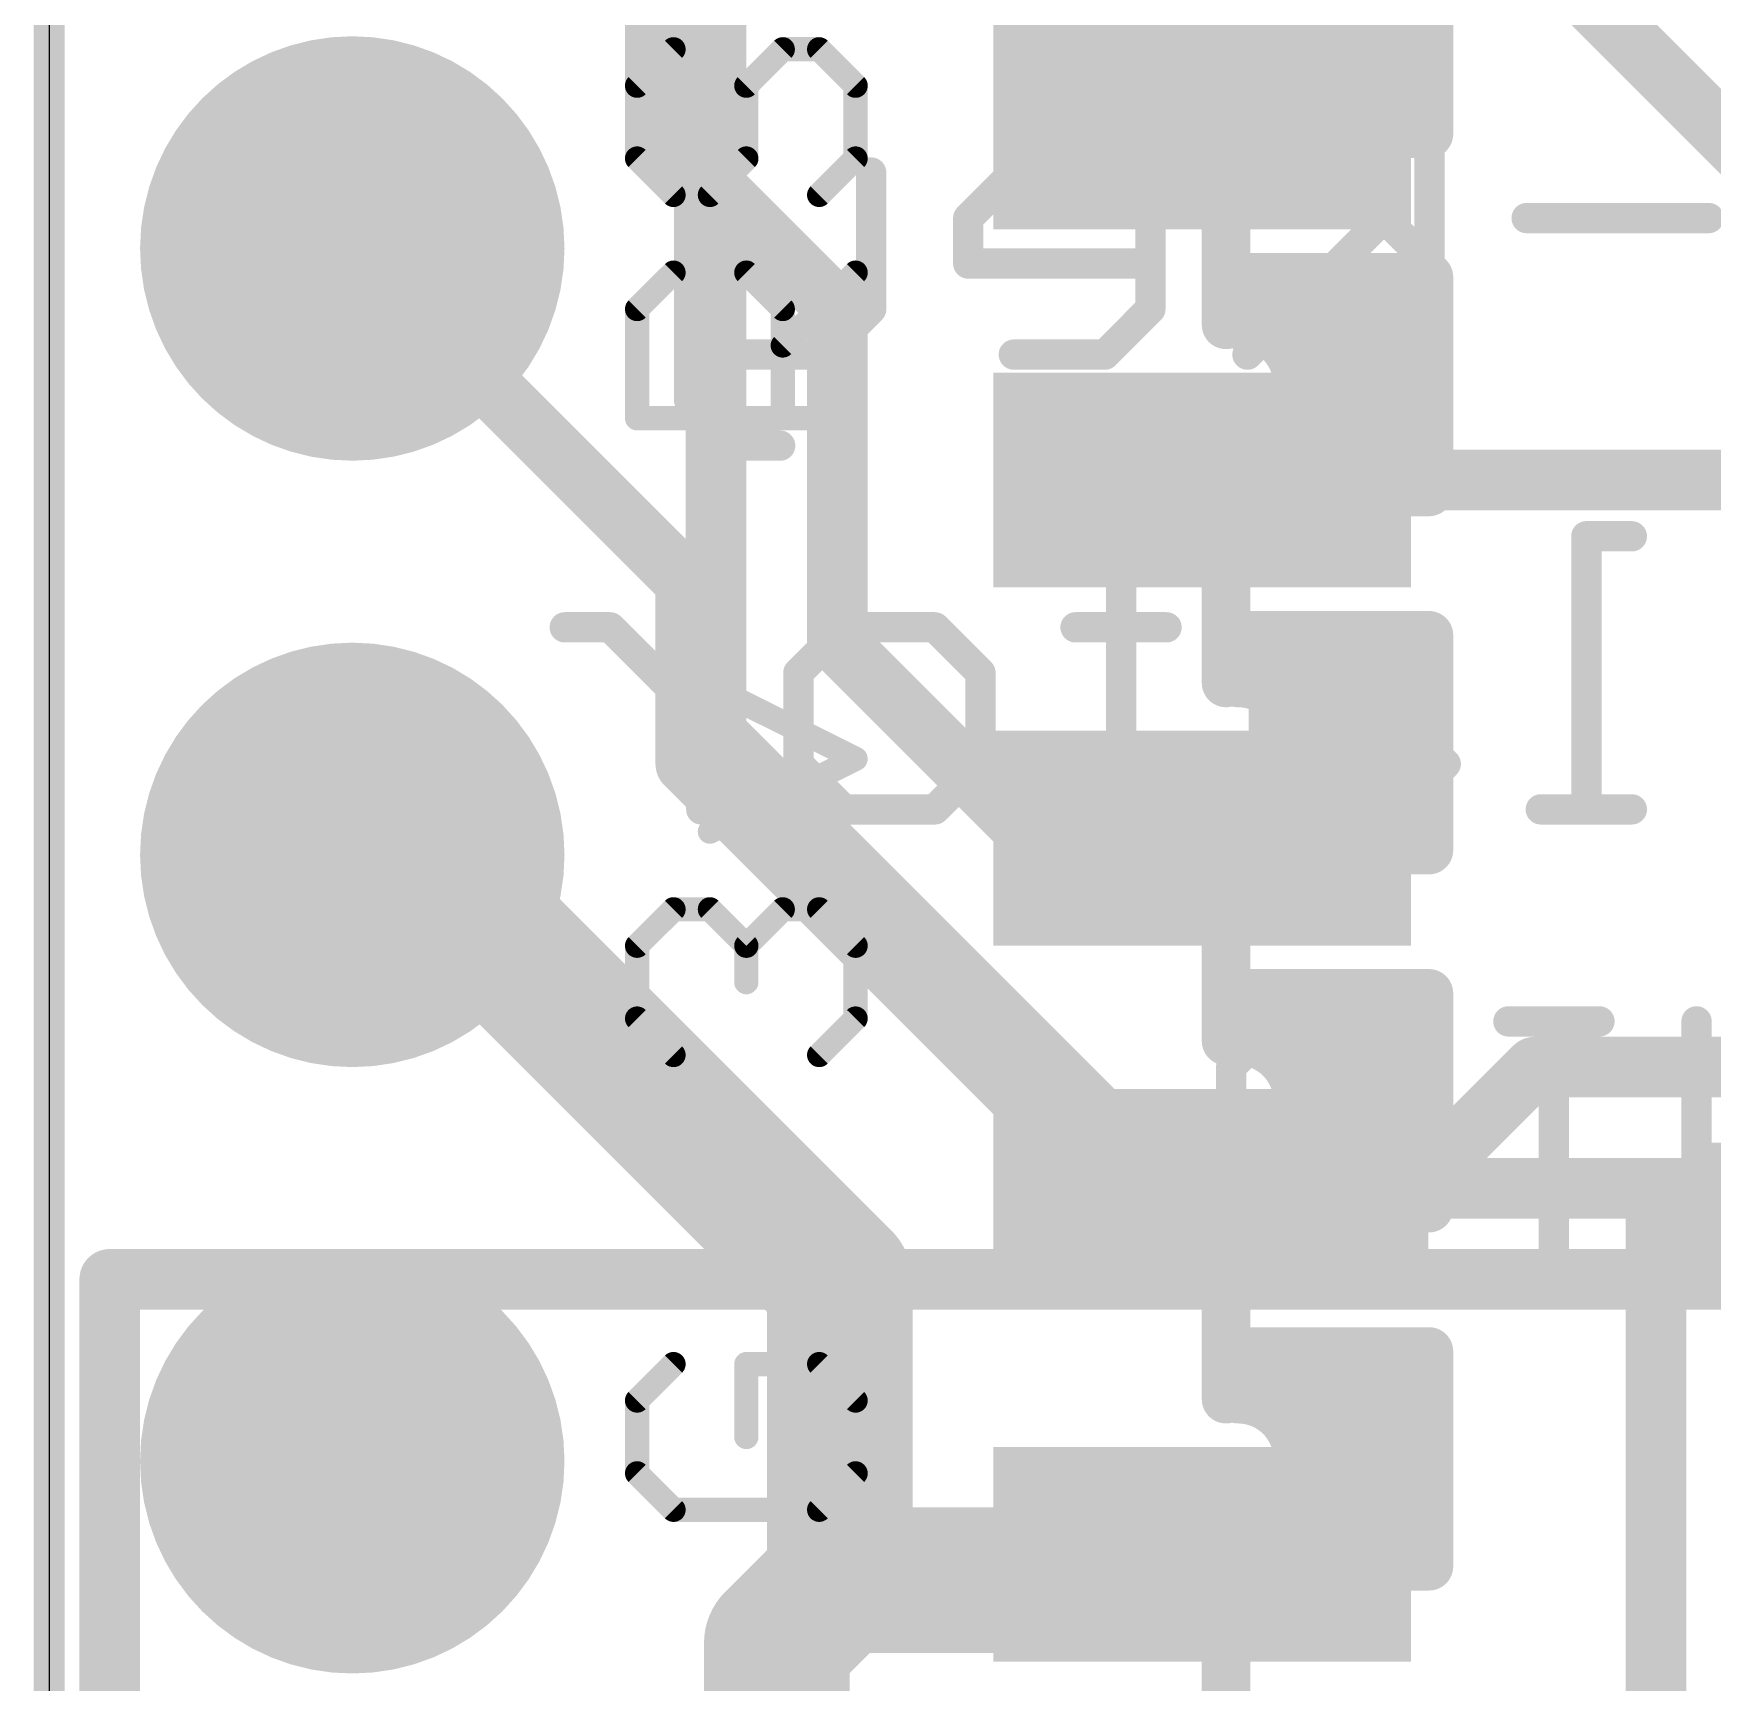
# Model space of a CAD drawing. Extents: x -8.4 to 31.7, y -7.2 to 47.3.
# Drawn here: x -0.07 to 6.97, y 14.31 to 21.22 of the extents above; entities that cross this region are included whole.
import ezdxf

# ---------------------------------------------------------------- set-up
doc = ezdxf.new("R2010")
doc.units = 0
for name, color, linetype in [('1', 12, 'CONTINUOUS'), ('16', 132, 'CONTINUOUS'), ('17', 110, 'CONTINUOUS'), ('20', 53, 'CONTINUOUS'), ('21', 4, 'CONTINUOUS'), ('22', 6, 'CONTINUOUS'), ('51', 253, 'CONTINUOUS')]:
    doc.layers.add(name, color=color, linetype=linetype)

# ---------------------------------------------------------------- blocks, each defined once
blk = doc.blocks.new('RECT')
blk.add_solid([(-0.5, -0.5), (0.5, -0.5), (-0.5, 0.5), (0.5, 0.5)])
blk = doc.blocks.new('ROUNDP')
at = {"const_width": 0.5}
blk.add_lwpolyline([(0, -0.25, 1), (0, 0.25, 1), (0, -0.25)], format="xyb", dxfattribs=at)

msp = doc.modelspace()

# ---------------------------------------------------------------- linework, layer by layer
at = {"layer": '1'}
for points, const_width in [([(2.54, 22.352), (2.54, 20.828)], 0.254), ([(2.54, 20.828), (3.302, 20.066)], 0.254), ([(1.27, 20.32), (2.667, 18.923)], 0.254), ([(3.302, 20.066), (3.302, 18.669)], 0.254), ([(4.83, 19.35), (7.193, 19.35)], 0.254), ([(2.667, 18.923), (2.667, 18.161)], 0.254), ([(3.302, 18.669), (4.121, 17.85)], 0.254), ([(2.667, 18.161), (4.478, 16.35)], 0.254), ([(1.524, 17.78), (1.27, 17.78)], 0.6096), ([(1.524, 17.78), (3.312, 15.992)], 0.6096), ([(4.121, 17.85), (4.83, 17.85)], 0.254), ([(6.223, 16.891), (5.682, 16.35)], 0.254), ([(13.97, 16.891), (6.223, 16.891)], 0.254), ([(4.478, 16.35), (4.83, 16.35)], 0.254), ([(5.682, 16.35), (4.83, 16.35)], 0.254), ([(6.731, 13.843), (6.731, 16.256)], 0.254), ([(6.731, 16.256), (14.986, 16.256)], 0.254), ([(3.312, 15.992), (3.312, 14.742)], 0.6096), ([(4.83, 14.742), (4.83, 14.85)], 0.6096), ([(3.048, 14.478), (3.312, 14.742)], 0.6096), ([(3.312, 14.742), (4.83, 14.742)], 0.6096), ([(3.048, 14.478), (3.048, 12.827)], 0.6096)]:
    msp.add_lwpolyline(points, dxfattribs=dict(at, const_width=const_width))
for points, const_width in [([(2.5849, 20.8729, 1), (2.4951, 20.7831)], 0.127), ([(2.4765, 20.828, 1), (2.6035, 20.828)], 0.127), ([(1.3149, 20.3649, 1), (1.2251, 20.2751)], 0.127), ([(3.3655, 20.066, 1), (3.2385, 20.066)], 0.127), ([(3.2571, 20.0211, 1), (3.3469, 20.1109)], 0.127), ([(4.83, 19.4135, 1), (4.83, 19.2865)], 0.127), ([(2.7305, 18.923, 1), (2.6035, 18.923)], 0.127), ([(2.6221, 18.8781, 1), (2.7119, 18.9679)], 0.127), ([(3.3469, 18.7139, 1), (3.2571, 18.6241)], 0.127), ([(3.2385, 18.669, 1), (3.3655, 18.669)], 0.127), ([(2.7119, 18.2059, 1), (2.6221, 18.1161)], 0.127), ([(2.6035, 18.161, 1), (2.7305, 18.161)], 0.127), ([(1.27, 17.9324, 1), (1.27, 17.6276)], 0.3048), ([(1.6318, 17.8878, 1), (1.4162, 17.6722)], 0.3048), ([(1.524, 17.6276, 1), (1.524, 17.9324)], 0.3048), ([(4.121, 17.9135, 1), (4.121, 17.7865)], 0.127), ([(4.0761, 17.8051, 1), (4.1659, 17.8949)], 0.127), ([(4.83, 17.7865, 1), (4.83, 17.9135)], 0.127), ([(6.223, 16.9545, 1), (6.223, 16.8275)], 0.127), ([(6.2679, 16.8461, 1), (6.1781, 16.9359)], 0.127), ([(4.478, 16.4135, 1), (4.478, 16.2865)], 0.127), ([(4.4331, 16.3051, 1), (4.5229, 16.3949)], 0.127), ([(4.83, 16.4135, 1), (4.83, 16.2865)], 0.127), ([(4.83, 16.2865, 1), (4.83, 16.4135)], 0.127), ([(5.6371, 16.3949, 1), (5.7269, 16.3051)], 0.127), ([(5.682, 16.2865, 1), (5.682, 16.4135)], 0.127), ([(6.7945, 16.256, 1), (6.6675, 16.256)], 0.127), ([(6.731, 16.3195, 1), (6.731, 16.1925)], 0.127), ([(3.4644, 15.992, 1), (3.1596, 15.992)], 0.3048), ([(3.2042, 15.8842, 1), (3.4198, 16.0998)], 0.3048), ([(4.9824, 14.85, 1), (4.6776, 14.85)], 0.3048), ([(3.312, 14.8944, 1), (3.312, 14.5896)], 0.3048), ([(3.4198, 14.6342, 1), (3.2042, 14.8498)], 0.3048), ([(4.83, 14.5896, 1), (4.83, 14.8944)], 0.3048), ([(3.1596, 14.742, 1), (3.4644, 14.742)], 0.3048), ([(4.6776, 14.742, 1), (4.9824, 14.742)], 0.3048), ([(3.2004, 14.478, 1), (2.8956, 14.478)], 0.3048), ([(2.9402, 14.5858, 1), (3.1558, 14.3702)], 0.3048)]:
    msp.add_lwpolyline(points, format="xyb", dxfattribs=dict(at, const_width=const_width))
at = {"layer": '16', "const_width": 0.254}
for points in [[(11.938, 15.875), (2.413, 25.4)], [(2.794, 18.288), (2.794, 21.844)], [(4.699, 16.383), (2.794, 18.288)], [(9.271, 16.383), (4.699, 16.383)], [(0.254, 16.002), (0.254, 0)], [(23.622, 16.002), (0.254, 16.002)]]:
    msp.add_lwpolyline(points, dxfattribs=at)
at = {"layer": '16', "const_width": 0.127}
for points in [[(2.8389, 18.3329, 1), (2.7491, 18.2431)], [(2.7305, 18.288, 1), (2.8575, 18.288)], [(4.699, 16.4465, 1), (4.699, 16.3195)], [(4.6541, 16.3381, 1), (4.7439, 16.4279)], [(0.3175, 16.002, 1), (0.1905, 16.002)], [(0.254, 16.0655, 1), (0.254, 15.9385)]]:
    msp.add_lwpolyline(points, format="xyb", dxfattribs=at)
at = {"layer": '20'}
msp.add_line((0, 37.465), (0, 1.905), dxfattribs=at)
at = {"layer": '21', "const_width": 0.1016}
for points in [[(2.6156, 21.1544), (2.463, 21.0019)], [(2.9206, 21.0019), (3.0731, 21.1544)], [(3.0731, 21.1544), (3.2257, 21.1544)], [(3.2257, 21.1544), (3.3782, 21.0019)], [(2.463, 21.0019), (2.463, 20.6968)], [(2.9206, 20.6968), (2.9206, 21.0019)], [(3.3782, 21.0019), (3.3782, 20.6968)], [(2.463, 20.6968), (2.6156, 20.5443)], [(2.7681, 20.5443), (2.9206, 20.6968)], [(3.3782, 20.6968), (3.2257, 20.5443)], [(2.6156, 20.5443), (2.7681, 20.5443)], [(2.463, 20.0664), (2.6156, 20.2189)], [(2.6156, 20.2189), (2.9206, 20.2189)], [(2.9206, 20.2189), (3.0731, 20.0664)], [(3.0731, 19.9139), (3.3782, 20.2189)], [(2.463, 19.6088), (2.463, 20.0664)], [(3.0731, 20.0664), (3.0731, 19.6088)], [(3.3782, 19.6088), (2.463, 19.6088)], [(3.3782, 18.1824), (2.7681, 18.4874)], [(2.7681, 17.8773), (3.3782, 18.1824)], [(2.463, 17.3994), (2.6156, 17.5519)], [(2.6156, 17.5519), (2.7681, 17.5519)], [(2.7681, 17.5519), (2.9206, 17.3994)], [(2.9206, 17.3994), (3.0731, 17.5519)], [(3.0731, 17.5519), (3.2257, 17.5519)], [(3.2257, 17.5519), (3.3782, 17.3994)], [(2.463, 17.0943), (2.463, 17.3994)], [(2.9206, 17.3994), (2.9206, 17.2469)], [(3.3782, 17.3994), (3.3782, 17.0943)], [(2.6156, 16.9418), (2.463, 17.0943)], [(3.3782, 17.0943), (3.2257, 16.9418)], [(2.6156, 15.6469), (2.463, 15.4944)], [(3.2257, 15.6469), (2.9206, 15.6469)], [(2.9206, 15.6469), (2.9206, 15.3419)], [(3.3782, 15.4944), (3.2257, 15.6469)], [(2.463, 15.4944), (2.463, 15.1893)], [(3.3782, 15.1893), (3.3782, 15.4944)], [(2.463, 15.1893), (2.6156, 15.0368)], [(3.2257, 15.0368), (3.3782, 15.1893)], [(2.6156, 15.0368), (3.2257, 15.0368)]]:
    msp.add_lwpolyline(points, dxfattribs=at)
at = {"layer": '21', "const_width": 0.0508}
for points in [[(2.6335, 21.1365, 1), (2.5976, 21.1724)], [(3.0731, 21.1798, 1), (3.0731, 21.129)], [(3.0911, 21.1365, 1), (3.0552, 21.1724)], [(3.2436, 21.1724, 1), (3.2077, 21.1365)], [(3.2257, 21.129, 1), (3.2257, 21.1798)], [(2.4884, 21.0019, 1), (2.4376, 21.0019)], [(2.4451, 21.0199, 1), (2.481, 20.9839)], [(2.9026, 21.0199, 1), (2.9386, 20.9839)], [(2.946, 21.0019, 1), (2.8952, 21.0019)], [(3.4036, 21.0019, 1), (3.3528, 21.0019)], [(3.3602, 20.9839, 1), (3.3962, 21.0199)], [(2.481, 20.7148, 1), (2.4451, 20.6789)], [(2.9386, 20.6789, 1), (2.9026, 20.7148)], [(3.3962, 20.6789, 1), (3.3602, 20.7148)], [(2.4376, 20.6968, 1), (2.4884, 20.6968)], [(2.8952, 20.6968, 1), (2.946, 20.6968)], [(3.3528, 20.6968, 1), (3.4036, 20.6968)], [(2.6156, 20.5697, 1), (2.6156, 20.5189)], [(2.5976, 20.5264, 1), (2.6335, 20.5623)], [(2.7501, 20.5623, 1), (2.786, 20.5264)], [(2.7681, 20.5189, 1), (2.7681, 20.5697)], [(3.2077, 20.5623, 1), (3.2436, 20.5264)], [(2.6156, 20.2443, 1), (2.6156, 20.1935)], [(2.6335, 20.201, 1), (2.5976, 20.2369)], [(2.9386, 20.2369, 1), (2.9026, 20.201)], [(2.9206, 20.1935, 1), (2.9206, 20.2443)], [(3.3962, 20.201, 1), (3.3602, 20.2369)], [(2.4884, 20.0664, 1), (2.4376, 20.0664)], [(3.0985, 20.0664, 1), (3.0477, 20.0664)], [(2.4451, 20.0844, 1), (2.481, 20.0484)], [(3.0552, 20.0484, 1), (3.0911, 20.0844)], [(3.0552, 19.9318, 1), (3.0911, 19.8959)], [(2.463, 19.6342, 1), (2.463, 19.5834)], [(2.4376, 19.6088, 1), (2.4884, 19.6088)], [(3.0477, 19.6088, 1), (3.0985, 19.6088)], [(3.3782, 19.5834, 1), (3.3782, 19.6342)], [(2.7794, 18.5102, 1), (2.7567, 18.4647)], [(3.3896, 18.1597, 1), (3.3668, 18.2051)], [(3.3668, 18.1597, 1), (3.3896, 18.2051)], [(2.7567, 17.9, 1), (2.7794, 17.8546)], [(2.6156, 17.5773, 1), (2.6156, 17.5265)], [(2.6335, 17.534, 1), (2.5976, 17.5699)], [(2.786, 17.5699, 1), (2.7501, 17.534)], [(2.7681, 17.5265, 1), (2.7681, 17.5773)], [(3.0731, 17.5773, 1), (3.0731, 17.5265)], [(3.0911, 17.534, 1), (3.0552, 17.5699)], [(3.2436, 17.5699, 1), (3.2077, 17.534)], [(3.2257, 17.5265, 1), (3.2257, 17.5773)], [(2.4884, 17.3994, 1), (2.4376, 17.3994)], [(2.4451, 17.4174, 1), (2.481, 17.3814)], [(2.9026, 17.4174, 1), (2.9386, 17.3814)], [(2.946, 17.3994, 1), (2.8952, 17.3994)], [(2.9026, 17.3814, 1), (2.9386, 17.4174)], [(3.4036, 17.3994, 1), (3.3528, 17.3994)], [(3.3602, 17.3814, 1), (3.3962, 17.4174)], [(2.8952, 17.2469, 1), (2.946, 17.2469)], [(2.4376, 17.0943, 1), (2.4884, 17.0943)], [(2.481, 17.1123, 1), (2.4451, 17.0764)], [(3.3528, 17.0943, 1), (3.4036, 17.0943)], [(3.3962, 17.0764, 1), (3.3602, 17.1123)], [(2.5976, 16.9238, 1), (2.6335, 16.9598)], [(3.2077, 16.9598, 1), (3.2436, 16.9238)], [(2.6335, 15.629, 1), (2.5976, 15.6649)], [(2.9206, 15.6723, 1), (2.9206, 15.6215)], [(2.946, 15.6469, 1), (2.8952, 15.6469)], [(3.2436, 15.6649, 1), (3.2077, 15.629)], [(3.2257, 15.6215, 1), (3.2257, 15.6723)], [(2.4884, 15.4944, 1), (2.4376, 15.4944)], [(3.4036, 15.4944, 1), (3.3528, 15.4944)], [(2.4451, 15.5124, 1), (2.481, 15.4764)], [(3.3602, 15.4764, 1), (3.3962, 15.5124)], [(2.8952, 15.3419, 1), (2.946, 15.3419)], [(2.4376, 15.1893, 1), (2.4884, 15.1893)], [(2.481, 15.2073, 1), (2.4451, 15.1714)], [(3.3528, 15.1893, 1), (3.4036, 15.1893)], [(3.3962, 15.1714, 1), (3.3602, 15.2073)], [(2.6156, 15.0622, 1), (2.6156, 15.0114)], [(2.5976, 15.0188, 1), (2.6335, 15.0548)], [(3.2077, 15.0548, 1), (3.2436, 15.0188)], [(3.2257, 15.0114, 1), (3.2257, 15.0622)]]:
    msp.add_lwpolyline(points, format="xyb", dxfattribs=at)
at = {"layer": '22', "const_width": 0.127}
for points in [[(5.7823, 20.2568), (5.0197, 21.0195)], [(5.7823, 21.0195), (5.7823, 19.8755)], [(2.6809, 20.6381), (2.6809, 19.6848)], [(3.4435, 20.6381), (3.4435, 20.0662)], [(4.041, 20.6381), (3.8503, 20.4475)], [(4.4223, 20.6381), (4.041, 20.6381)], [(4.6129, 20.4475), (4.4223, 20.6381)], [(3.8503, 20.4475), (3.8503, 20.2568)], [(4.6129, 20.0662), (4.6129, 20.4475)], [(5.5917, 20.4475), (5.0197, 19.8755)], [(6.9517, 20.4475), (6.1891, 20.4475)], [(3.8503, 20.2568), (4.6129, 20.2568)], [(3.4435, 20.0662), (3.2529, 19.8755)], [(4.4223, 19.8755), (4.6129, 20.0662)], [(3.2529, 19.8755), (2.6809, 19.8755)], [(4.041, 19.8755), (4.4223, 19.8755)], [(2.6809, 19.6848), (2.8716, 19.4942)], [(2.8716, 19.4942), (3.0622, 19.4942)], [(6.6298, 19.1145), (6.4392, 19.1145)], [(6.4392, 19.1145), (6.4392, 17.9705)], [(4.4902, 18.9238), (4.4902, 18.1612)], [(2.3505, 18.7332), (2.1599, 18.7332)], [(2.7318, 18.3518), (2.3505, 18.7332)], [(2.7318, 17.9705), (2.7318, 18.7332)], [(3.1386, 18.5425), (3.3293, 18.7332)], [(3.3293, 18.7332), (3.7106, 18.7332)], [(3.7106, 18.7332), (3.9012, 18.5425)], [(4.6808, 18.7332), (4.2995, 18.7332)], [(5.2782, 18.7332), (5.0876, 18.5425)], [(5.6596, 18.7332), (5.2782, 18.7332)], [(3.1386, 18.1612), (3.1386, 18.5425)], [(3.9012, 18.5425), (3.9012, 18.1612)], [(5.0876, 18.5425), (5.0876, 17.9705)], [(5.6596, 18.3518), (5.0876, 18.3518)], [(5.8502, 18.1612), (5.6596, 18.3518)], [(3.3293, 17.9705), (3.1386, 18.1612)], [(3.9012, 18.1612), (3.7106, 17.9705)], [(4.4902, 18.1612), (4.2995, 17.9705)], [(5.6596, 17.9705), (5.8502, 18.1612)], [(3.7106, 17.9705), (3.3293, 17.9705)], [(5.0876, 17.9705), (5.6596, 17.9705)], [(6.6298, 17.9705), (6.2485, 17.9705)], [(4.9518, 16.8918), (5.1424, 17.0825)], [(5.1424, 17.0825), (5.7144, 17.0825)], [(5.7144, 17.0825), (5.7144, 15.9385)], [(6.494, 17.0825), (6.1127, 17.0825)], [(6.3034, 15.9385), (6.3034, 17.0825)], [(6.9008, 17.0825), (6.9008, 15.9385)], [(4.9518, 16.1292), (4.9518, 16.8918)], [(7.6634, 16.5105), (6.9008, 16.5105)], [(5.1424, 15.9385), (4.9518, 16.1292)], [(5.7144, 15.9385), (5.1424, 15.9385)], [(6.494, 15.9385), (6.1127, 15.9385)]]:
    msp.add_lwpolyline(points, dxfattribs=at)
at = {"layer": '22', "const_width": 0.0635}
for points in [[(5.0421, 21.0419, 1), (4.9972, 20.997)], [(5.8141, 21.0195, 1), (5.7506, 21.0195)], [(2.7126, 20.6381, 1), (2.6491, 20.6381)], [(3.4753, 20.6381, 1), (3.4118, 20.6381)], [(4.041, 20.6699, 1), (4.041, 20.6064)], [(4.0634, 20.6157, 1), (4.0185, 20.6606)], [(4.4447, 20.6606, 1), (4.3998, 20.6157)], [(4.4223, 20.6064, 1), (4.4223, 20.6699)], [(3.882, 20.4475, 1), (3.8185, 20.4475)], [(3.8278, 20.4699, 1), (3.8727, 20.425)], [(4.6447, 20.4475, 1), (4.5812, 20.4475)], [(4.5905, 20.425, 1), (4.6354, 20.4699)], [(5.6141, 20.425, 1), (5.5692, 20.4699)], [(6.1891, 20.4792, 1), (6.1891, 20.4157)], [(6.9517, 20.4157, 1), (6.9517, 20.4792)], [(3.8185, 20.2568, 1), (3.882, 20.2568)], [(3.8503, 20.2886, 1), (3.8503, 20.2251)], [(4.6129, 20.2251, 1), (4.6129, 20.2886)], [(5.7599, 20.2344, 1), (5.8048, 20.2793)], [(3.466, 20.0437, 1), (3.4211, 20.0886)], [(4.6354, 20.0437, 1), (4.5905, 20.0886)], [(3.4118, 20.0662, 1), (3.4753, 20.0662)], [(4.5812, 20.0662, 1), (4.6447, 20.0662)], [(2.6809, 19.9073, 1), (2.6809, 19.8438)], [(3.2304, 19.898, 1), (3.2753, 19.853)], [(3.2529, 19.8438, 1), (3.2529, 19.9073)], [(4.041, 19.9073, 1), (4.041, 19.8438)], [(4.3998, 19.898, 1), (4.4447, 19.853)], [(4.4223, 19.8438, 1), (4.4223, 19.9073)], [(4.9972, 19.898, 1), (5.0421, 19.853)], [(5.7506, 19.8755, 1), (5.8141, 19.8755)], [(2.6491, 19.6848, 1), (2.7126, 19.6848)], [(2.7033, 19.7073, 1), (2.6584, 19.6624)], [(2.8716, 19.5259, 1), (2.8716, 19.4624)], [(3.0622, 19.4624, 1), (3.0622, 19.5259)], [(2.8491, 19.4717, 1), (2.894, 19.5166)], [(6.4709, 19.1145, 1), (6.4074, 19.1145)], [(6.4392, 19.1462, 1), (6.4392, 19.0827)], [(6.6298, 19.0827, 1), (6.6298, 19.1462)], [(4.5219, 18.9238, 1), (4.4584, 18.9238)], [(2.1599, 18.7649, 1), (2.1599, 18.7014)], [(2.373, 18.7556, 1), (2.3281, 18.7107)], [(2.3505, 18.7014, 1), (2.3505, 18.7649)], [(2.7636, 18.7332, 1), (2.7001, 18.7332)], [(3.3293, 18.7649, 1), (3.3293, 18.7014)], [(3.3517, 18.7107, 1), (3.3068, 18.7556)], [(3.733, 18.7556, 1), (3.6881, 18.7107)], [(3.7106, 18.7014, 1), (3.7106, 18.7649)], [(4.2995, 18.7649, 1), (4.2995, 18.7014)], [(4.6808, 18.7014, 1), (4.6808, 18.7649)], [(5.2782, 18.7649, 1), (5.2782, 18.7014)], [(5.3007, 18.7107, 1), (5.2558, 18.7556)], [(5.6596, 18.7014, 1), (5.6596, 18.7649)], [(3.1703, 18.5425, 1), (3.1068, 18.5425)], [(3.1161, 18.5649, 1), (3.161, 18.52)], [(3.933, 18.5425, 1), (3.8695, 18.5425)], [(3.8788, 18.52, 1), (3.9237, 18.5649)], [(5.1193, 18.5425, 1), (5.0558, 18.5425)], [(5.0651, 18.5649, 1), (5.11, 18.52)], [(2.7094, 18.3294, 1), (2.7543, 18.3743)], [(5.0876, 18.3836, 1), (5.0876, 18.3201)], [(5.682, 18.3743, 1), (5.6371, 18.3294)], [(5.6596, 18.3201, 1), (5.6596, 18.3836)], [(3.161, 18.1836, 1), (3.1161, 18.1387)], [(3.9237, 18.1387, 1), (3.8788, 18.1836)], [(4.5126, 18.1387, 1), (4.4677, 18.1836)], [(5.8727, 18.1387, 1), (5.8278, 18.1836)], [(5.8278, 18.1387, 1), (5.8727, 18.1836)], [(3.1068, 18.1612, 1), (3.1703, 18.1612)], [(3.8695, 18.1612, 1), (3.933, 18.1612)], [(4.4584, 18.1612, 1), (4.5219, 18.1612)], [(3.3293, 18.0023, 1), (3.3293, 17.9388)], [(3.3068, 17.948, 1), (3.3517, 17.993)], [(3.6881, 17.993, 1), (3.733, 17.948)], [(3.7106, 17.9388, 1), (3.7106, 18.0023)], [(4.2771, 17.993, 1), (4.322, 17.948)], [(5.0876, 18.0023, 1), (5.0876, 17.9388)], [(5.6371, 17.993, 1), (5.682, 17.948)], [(5.6596, 17.9388, 1), (5.6596, 18.0023)], [(6.2485, 18.0023, 1), (6.2485, 17.9388)], [(6.6298, 17.9388, 1), (6.6298, 18.0023)], [(2.7001, 17.9705, 1), (2.7636, 17.9705)], [(5.0558, 17.9705, 1), (5.1193, 17.9705)], [(6.4074, 17.9705, 1), (6.4709, 17.9705)], [(5.1424, 17.1142, 1), (5.1424, 17.0507)], [(5.1649, 17.06, 1), (5.12, 17.1049)], [(5.7462, 17.0825, 1), (5.6827, 17.0825)], [(5.7144, 17.0507, 1), (5.7144, 17.1142)], [(6.1127, 17.1142, 1), (6.1127, 17.0507)], [(6.3351, 17.0825, 1), (6.2716, 17.0825)], [(6.494, 17.0507, 1), (6.494, 17.1142)], [(6.9325, 17.0825, 1), (6.869, 17.0825)], [(4.9835, 16.8918, 1), (4.92, 16.8918)], [(4.9293, 16.9143, 1), (4.9742, 16.8694)], [(6.9008, 16.5422, 1), (6.9008, 16.4787)], [(4.9742, 16.1516, 1), (4.9293, 16.1067)], [(4.92, 16.1292, 1), (4.9835, 16.1292)], [(5.1424, 15.9703, 1), (5.1424, 15.9068)], [(5.12, 15.916, 1), (5.1649, 15.961)], [(5.6827, 15.9385, 1), (5.7462, 15.9385)], [(5.7144, 15.9068, 1), (5.7144, 15.9703)], [(6.1127, 15.9703, 1), (6.1127, 15.9068)], [(6.2716, 15.9385, 1), (6.3351, 15.9385)], [(6.494, 15.9068, 1), (6.494, 15.9703)], [(6.869, 15.9385, 1), (6.9325, 15.9385)]]:
    msp.add_lwpolyline(points, format="xyb", dxfattribs=at)
at = {"layer": '51'}
for points, const_width in [([(0, 1.905), (0, 44.749)], 0.13), ([(5.78, 20.8), (5.78, 21.7)], 0.2032), ([(4.93, 21), (4.93, 20)], 0.2032), ([(4.98, 21), (4.98, 20.8)], 0.2032), ([(4.98, 20.8), (5.78, 20.8)], 0.2032), ([(5.78, 20.2), (4.98, 20.2)], 0.2032), ([(4.98, 20.2), (4.98, 20)], 0.2032), ([(5.78, 19.3), (5.78, 20.2)], 0.2032), ([(4.93, 19.5), (4.93, 18.5)], 0.2032), ([(4.98, 19.5), (4.98, 19.3)], 0.2032), ([(4.98, 19.3), (5.78, 19.3)], 0.2032), ([(5.78, 18.7), (4.98, 18.7)], 0.2032), ([(4.98, 18.7), (4.98, 18.5)], 0.2032), ([(5.78, 17.8), (5.78, 18.7)], 0.2032), ([(4.93, 18), (4.93, 17)], 0.2032), ([(4.98, 18), (4.98, 17.8)], 0.2032), ([(4.98, 17.8), (5.78, 17.8)], 0.2032), ([(5.78, 17.2), (4.98, 17.2)], 0.2032), ([(4.98, 17.2), (4.98, 17)], 0.2032), ([(5.78, 16.3), (5.78, 17.2)], 0.2032), ([(4.93, 16.5), (4.93, 15.5)], 0.2032), ([(4.98, 16.5), (4.98, 16.3)], 0.2032), ([(4.98, 16.3), (5.78, 16.3)], 0.2032), ([(5.78, 15.7), (4.98, 15.7)], 0.2032), ([(4.98, 15.7), (4.98, 15.5)], 0.2032), ([(5.78, 14.8), (5.78, 15.7)], 0.2032), ([(4.93, 15), (4.93, 14)], 0.2032), ([(4.98, 15), (4.98, 14.8)], 0.2032), ([(4.98, 14.8), (5.78, 14.8)], 0.2032)]:
    msp.add_lwpolyline(points, dxfattribs=dict(at, const_width=const_width))
for points, const_width in [([(5.23, 21.25, 0.4142), (4.98, 21.5)], 0.2032), ([(4.98, 21, 0.4142), (5.23, 21.25)], 0.2032), ([(5.2808, 21.25, 1), (5.1792, 21.25)], 0.1016), ([(5.1792, 21.25, 1), (5.2808, 21.25)], 0.1016), ([(4.9808, 21, 1), (4.8792, 21)], 0.1016), ([(4.98, 21.0508, 1), (4.98, 20.9492)], 0.1016), ([(5.0308, 21, 1), (4.9292, 21)], 0.1016), ([(4.98, 20.8508, 1), (4.98, 20.7492)], 0.1016), ([(5.78, 20.7492, 1), (5.78, 20.8508)], 0.1016), ([(4.9292, 20.8, 1), (5.0308, 20.8)], 0.1016), ([(5.7292, 20.8, 1), (5.8308, 20.8)], 0.1016), ([(4.98, 20.2508, 1), (4.98, 20.1492)], 0.1016), ([(5.0308, 20.2, 1), (4.9292, 20.2)], 0.1016), ([(5.8308, 20.2, 1), (5.7292, 20.2)], 0.1016), ([(5.78, 20.1492, 1), (5.78, 20.2508)], 0.1016), ([(4.8792, 20, 1), (4.9808, 20)], 0.1016), ([(5.23, 19.75, 0.4142), (4.98, 20)], 0.2032), ([(4.98, 20.0508, 1), (4.98, 19.9492)], 0.1016), ([(4.9292, 20, 1), (5.0308, 20)], 0.1016), ([(4.98, 19.5, 0.4142), (5.23, 19.75)], 0.2032), ([(5.2808, 19.75, 1), (5.1792, 19.75)], 0.1016), ([(5.1792, 19.75, 1), (5.2808, 19.75)], 0.1016), ([(4.9808, 19.5, 1), (4.8792, 19.5)], 0.1016), ([(4.98, 19.5508, 1), (4.98, 19.4492)], 0.1016), ([(5.0308, 19.5, 1), (4.9292, 19.5)], 0.1016), ([(4.98, 19.3508, 1), (4.98, 19.2492)], 0.1016), ([(4.9292, 19.3, 1), (5.0308, 19.3)], 0.1016), ([(5.7292, 19.3, 1), (5.8308, 19.3)], 0.1016), ([(5.78, 19.2492, 1), (5.78, 19.3508)], 0.1016), ([(4.98, 18.7508, 1), (4.98, 18.6492)], 0.1016), ([(5.0308, 18.7, 1), (4.9292, 18.7)], 0.1016), ([(5.8308, 18.7, 1), (5.7292, 18.7)], 0.1016), ([(5.78, 18.6492, 1), (5.78, 18.7508)], 0.1016), ([(5.23, 18.25, 0.4142), (4.98, 18.5)], 0.2032), ([(4.98, 18.5508, 1), (4.98, 18.4492)], 0.1016), ([(4.8792, 18.5, 1), (4.9808, 18.5)], 0.1016), ([(4.9292, 18.5, 1), (5.0308, 18.5)], 0.1016), ([(4.98, 18, 0.4142), (5.23, 18.25)], 0.2032), ([(5.2808, 18.25, 1), (5.1792, 18.25)], 0.1016), ([(5.1792, 18.25, 1), (5.2808, 18.25)], 0.1016), ([(4.9808, 18, 1), (4.8792, 18)], 0.1016), ([(4.98, 18.0508, 1), (4.98, 17.9492)], 0.1016), ([(5.0308, 18, 1), (4.9292, 18)], 0.1016), ([(4.98, 17.8508, 1), (4.98, 17.7492)], 0.1016), ([(5.78, 17.7492, 1), (5.78, 17.8508)], 0.1016), ([(4.9292, 17.8, 1), (5.0308, 17.8)], 0.1016), ([(5.7292, 17.8, 1), (5.8308, 17.8)], 0.1016), ([(4.98, 17.2508, 1), (4.98, 17.1492)], 0.1016), ([(5.0308, 17.2, 1), (4.9292, 17.2)], 0.1016), ([(5.8308, 17.2, 1), (5.7292, 17.2)], 0.1016), ([(5.78, 17.1492, 1), (5.78, 17.2508)], 0.1016), ([(5.23, 16.75, 0.4142), (4.98, 17)], 0.2032), ([(4.98, 17.0508, 1), (4.98, 16.9492)], 0.1016), ([(4.8792, 17, 1), (4.9808, 17)], 0.1016), ([(4.9292, 17, 1), (5.0308, 17)], 0.1016), ([(4.98, 16.5, 0.4142), (5.23, 16.75)], 0.2032), ([(5.2808, 16.75, 1), (5.1792, 16.75)], 0.1016), ([(5.1792, 16.75, 1), (5.2808, 16.75)], 0.1016), ([(4.9808, 16.5, 1), (4.8792, 16.5)], 0.1016), ([(4.98, 16.5508, 1), (4.98, 16.4492)], 0.1016), ([(5.0308, 16.5, 1), (4.9292, 16.5)], 0.1016), ([(4.98, 16.3508, 1), (4.98, 16.2492)], 0.1016), ([(5.78, 16.2492, 1), (5.78, 16.3508)], 0.1016), ([(4.9292, 16.3, 1), (5.0308, 16.3)], 0.1016), ([(5.7292, 16.3, 1), (5.8308, 16.3)], 0.1016), ([(4.98, 15.7508, 1), (4.98, 15.6492)], 0.1016), ([(5.0308, 15.7, 1), (4.9292, 15.7)], 0.1016), ([(5.8308, 15.7, 1), (5.7292, 15.7)], 0.1016), ([(5.78, 15.6492, 1), (5.78, 15.7508)], 0.1016), ([(4.8792, 15.5, 1), (4.9808, 15.5)], 0.1016), ([(5.23, 15.25, 0.4142), (4.98, 15.5)], 0.2032), ([(4.98, 15.5508, 1), (4.98, 15.4492)], 0.1016), ([(4.9292, 15.5, 1), (5.0308, 15.5)], 0.1016), ([(4.98, 15, 0.4142), (5.23, 15.25)], 0.2032), ([(5.2808, 15.25, 1), (5.1792, 15.25)], 0.1016), ([(5.1792, 15.25, 1), (5.2808, 15.25)], 0.1016), ([(4.9808, 15, 1), (4.8792, 15)], 0.1016), ([(4.98, 15.0508, 1), (4.98, 14.9492)], 0.1016), ([(5.0308, 15, 1), (4.9292, 15)], 0.1016), ([(4.98, 14.8508, 1), (4.98, 14.7492)], 0.1016), ([(4.9292, 14.8, 1), (5.0308, 14.8)], 0.1016), ([(5.7292, 14.8, 1), (5.8308, 14.8)], 0.1016), ([(5.78, 14.7492, 1), (5.78, 14.8508)], 0.1016)]:
    msp.add_lwpolyline(points, format="xyb", dxfattribs=dict(at, const_width=const_width))

# ---------------------------------------------------------------- block references
at = {"layer": '1', "xscale": 1.75, "yscale": 0.9}
for p in [(4.83, 20.85), (4.83, 19.35), (4.83, 17.85), (4.83, 16.35), (4.83, 14.85)]:
    msp.add_blockref('RECT', p, dxfattribs=at)
at = {"layer": '17', "xscale": 1.778, "yscale": 1.778}
for p in [(1.27, 20.32), (1.27, 20.32), (1.27, 17.78), (1.27, 17.78), (1.27, 15.24), (1.27, 15.24)]:
    msp.add_blockref('ROUNDP', p, dxfattribs=at)
at = {"layer": '51'}
for p, xscale, yscale, rotation in [((5.455, 21.25), 0.55, 0.5, 180), ((5.38, 20.95), 0.7, 0.2, 180), ((1.27, 20.32), 0.508, 0.508, 270), ((5.405, 20.05), 0.75, 0.2, 180), ((5.455, 19.75), 0.55, 0.5, 180), ((5.38, 19.45), 0.7, 0.2, 180), ((5.405, 18.55), 0.75, 0.2, 180), ((5.455, 18.25), 0.55, 0.5, 180), ((1.27, 17.78), 0.508, 0.508, 270), ((5.38, 17.95), 0.7, 0.2, 180), ((5.405, 17.05), 0.75, 0.2, 180), ((5.455, 16.75), 0.55, 0.5, 180), ((5.38, 16.45), 0.7, 0.2, 180), ((5.405, 15.55), 0.75, 0.2, 180), ((1.27, 15.24), 0.508, 0.508, 270), ((5.455, 15.25), 0.55, 0.5, 180), ((5.38, 14.95), 0.7, 0.2, 180)]:
    msp.add_blockref('RECT', p, dxfattribs=dict(at, xscale=xscale, yscale=yscale, rotation=rotation))

doc.saveas('drawing.dxf')
